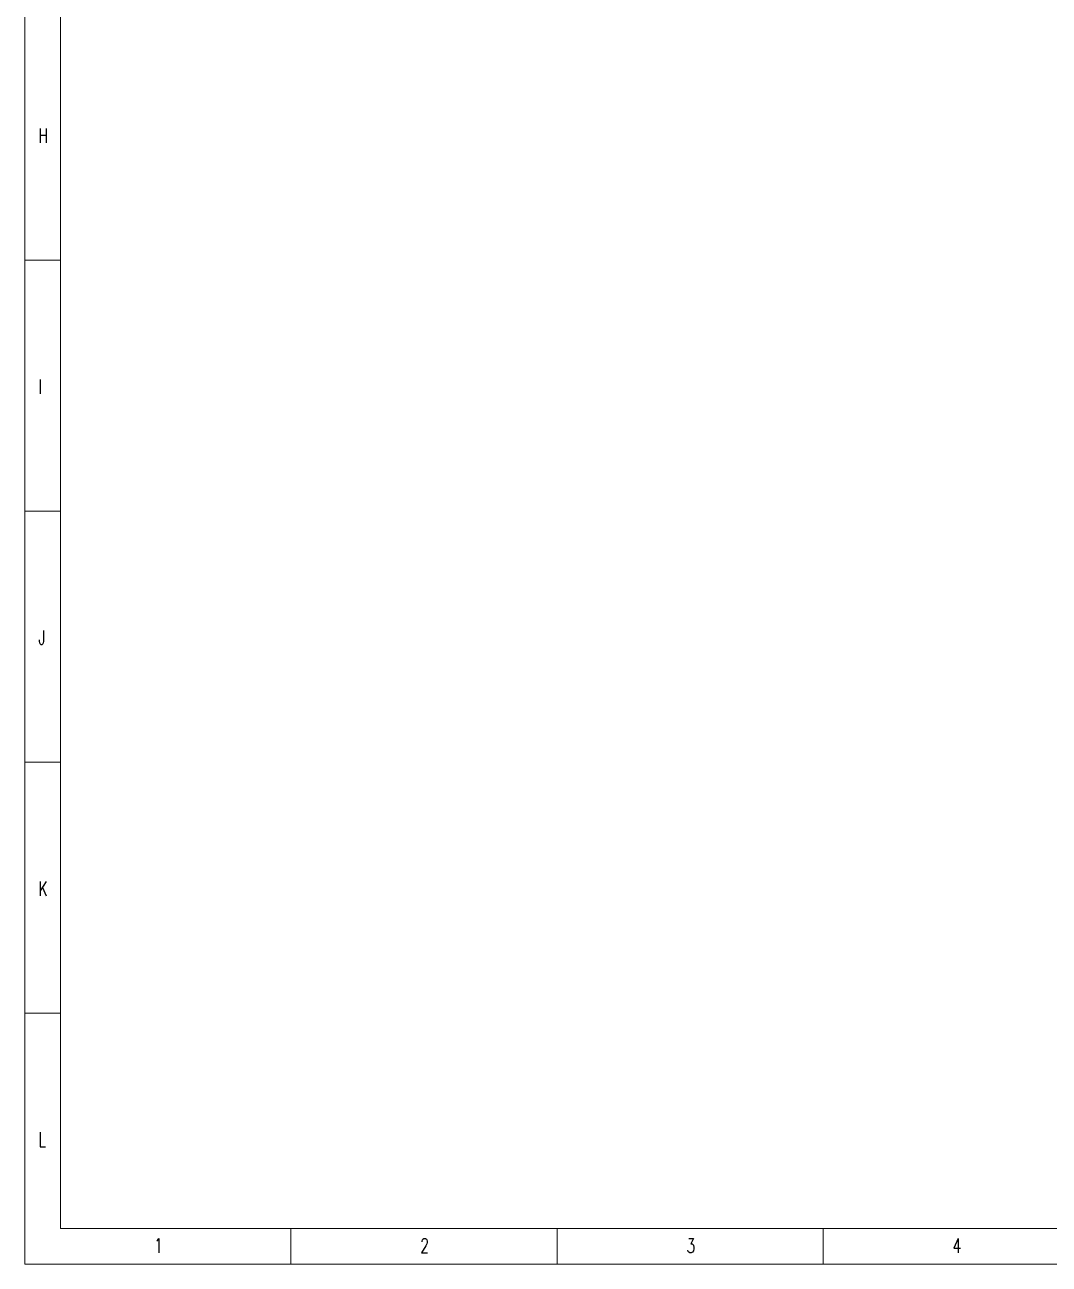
# Model space of a CAD drawing. Header units: inches. Extents: x -1128 to 651, y 96 to 845.
# Drawn here: x 3.6 to 73.5, y 638.9 to 723.5 of the extents above; entities that cross this region are included whole.
import ezdxf

# ---------------------------------------------------------------- set-up
doc = ezdxf.new("R2010")
doc.units = ezdxf.units.IN
doc.header["$MEASUREMENT"] = 0
doc.layers.add('Cables', color=7, linetype='Continuous', lineweight=0)
doc.styles.add('TEG BORDER', font='txt_qlt.shx', dxfattribs={"width": 0.7, "bigfont": 'hztxt.shx'})

# ---------------------------------------------------------------- blocks, each defined once
blk = doc.blocks.new('TEG BORDER A2')
at = {"linetype": 'Continuous'}
for p, q in [((5, 415), (5, 5)), ((5, 5), (489, 5))]:
    blk.add_line(p, q, dxfattribs=at)
for p, q in [((0, 140), (5, 140)), ((0, 105), (5, 105)), ((0, 70), (5, 70)), ((0, 35), (5, 35)), ((37.12, 0), (37.12, 5)), ((74.25, 0), (74.25, 5)), ((111.38, 0), (111.38, 5))]:
    blk.add_line(p, q)
at = {"color": 5, "lineweight": 15}
blk.add_lwpolyline([(0, 420), (594, 420), (594, 0), (0, 0)], close=True, dxfattribs=at)
blk.add_lwpolyline([(5, 415), (589, 415), (589, 5), (5, 5)], close=True)
at = {"char_height": 2, "width": 2, "style": 'TEG BORDER'}
for s, insert, attachment_point in [('H', (1.91, 158.39), 1), ('I', (1.91, 123.39), 1), ('J', (1.91, 88.39), 1), ('K', (1.91, 53.39), 1), ('L', (1.91, 18.39), 1), ('1', (18.05, 1.59), 7), ('2', (55.17, 1.59), 7), ('3', (92.3, 1.59), 7), ('4', (129.42, 1.59), 7)]:
    blk.add_mtext(s, dxfattribs=dict(at, insert=insert, attachment_point=attachment_point))

msp = doc.modelspace()

# ---------------------------------------------------------------- block references
at = {"layer": 'Cables', "color": 0, "xscale": 0.4897326461023622, "yscale": 0.4897326461023622, "zscale": 0.4897326461023622}
msp.add_blockref('TEG BORDER A2', (3.57, 638.86), dxfattribs=at)

doc.saveas('drawing.dxf')
